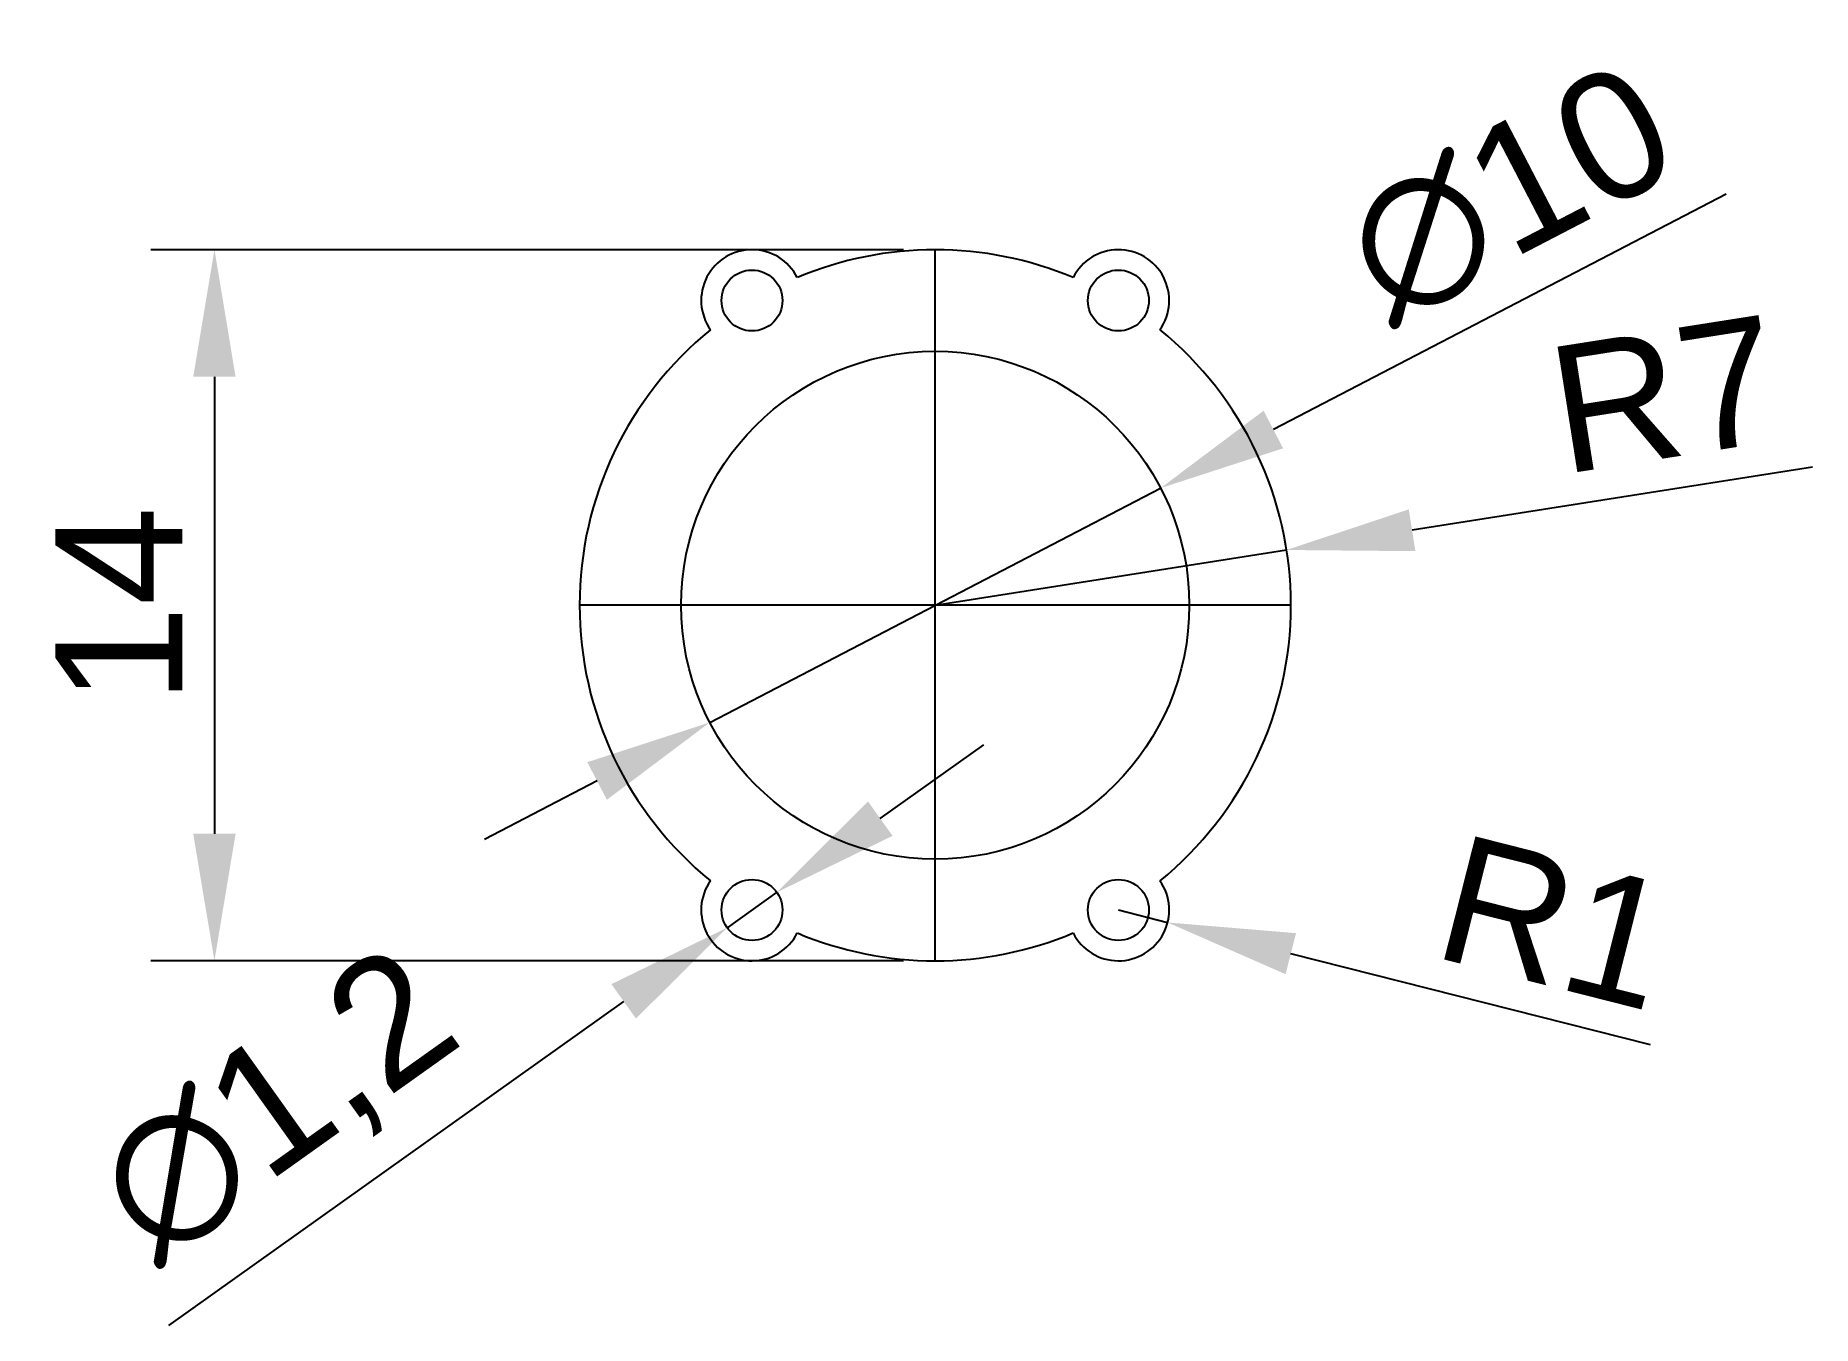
# Model space of a CAD drawing. Header units: millimetres. Extents: x 4398.3 to 4433.3, y 1665.5 to 1690.9.
import ezdxf

# ---------------------------------------------------------------- set-up
doc = ezdxf.new("R2010")
doc.units = ezdxf.units.MM
doc.styles.get("Standard").update_dxf_attribs({"font": 'arial.ttf'})
doc.dimstyles.new('ISO-25', dxfattribs={"dimtxt": 2.5, "dimasz": 2.5, "dimexe": 1.25, "dimexo": 0.625, "dimtad": 1, "dimtxsty": 'Standard', "dimcen": 2.5, "dimadec": 0, "dimazin": 0, "dimtfac": 1, "dimtmove": 0, "dimatfit": 3, "dimfxl": 1, "dimarcsym": 0})

# ---------------------------------------------------------------- blocks, each defined once
blk = doc.blocks.new('*D2')
at = {"color": 0, "lineweight": -2, "transparency": 16777216}
for p, q in [((4431.614, 1687.804), (4422.704, 1683.171)), ((4411.613, 1677.404), (4420.486, 1682.018)), ((4409.395, 1676.251), (4407.177, 1675.098))]:
    blk.add_line(p, q, dxfattribs=at)
at = {"color": 0, "transparency": 16777216}
for points in [[(4422.512, 1683.541), (4422.896, 1682.801), (4420.486, 1682.018)], [(4409.203, 1676.621), (4409.588, 1675.881), (4411.613, 1677.404)]]:
    blk.add_solid(points, dxfattribs=at)
at = {"layer": 'Defpoints', "color": 0, "transparency": 16777216}
for p in [(4420.486, 1682.018), (4411.613, 1677.404)]:
    blk.add_point(p, dxfattribs=at)
at = {"color": 0, "transparency": 16777216, "insert": (4427.358, 1687.813), "char_height": 2.5, "attachment_point": 5, "rotation": 27.4733}
blk.add_mtext('∅10', dxfattribs=at)
blk = doc.blocks.new('*D3')
at = {"color": 0, "lineweight": -2, "transparency": 16777216}
for p, q in [((4433.314, 1682.428), (4425.434, 1681.188)), ((4416.05, 1679.711), (4422.964, 1680.799))]:
    blk.add_line(p, q, dxfattribs=at)
at = {"color": 0, "transparency": 16777216}
blk.add_solid([(4425.369, 1681.599), (4425.499, 1680.776), (4422.964, 1680.799)], dxfattribs=at)
at = {"layer": 'Defpoints', "color": 0, "transparency": 16777216}
for p in [(4422.964, 1680.799), (4416.05, 1679.711)]:
    blk.add_point(p, dxfattribs=at)
at = {"color": 0, "transparency": 16777216, "insert": (4430.414, 1683.87), "char_height": 2.5, "attachment_point": 5, "rotation": 8.9439}
blk.add_mtext('R7', dxfattribs=at)
blk = doc.blocks.new('*D4')
at = {"color": 0, "lineweight": -2, "transparency": 16777216}
for p, q in [((4415.425, 1686.711), (4400.615, 1686.711)), ((4401.865, 1684.211), (4401.865, 1675.211)), ((4415.425, 1672.711), (4400.615, 1672.711))]:
    blk.add_line(p, q, dxfattribs=at)
at = {"color": 0, "transparency": 16777216}
for points in [[(4401.448, 1684.211), (4402.281, 1684.211), (4401.865, 1686.711)], [(4401.448, 1675.211), (4402.281, 1675.211), (4401.865, 1672.711)]]:
    blk.add_solid(points, dxfattribs=at)
at = {"layer": 'Defpoints', "color": 0, "transparency": 16777216}
for p in [(4416.05, 1686.711), (4401.865, 1672.711), (4416.05, 1672.711)]:
    blk.add_point(p, dxfattribs=at)
at = {"color": 0, "transparency": 16777216, "insert": (4399.985, 1679.711), "char_height": 2.5, "attachment_point": 5, "rotation": 90}
blk.add_mtext('14', dxfattribs=at)
blk = doc.blocks.new('*D5')
at = {"color": 0, "lineweight": -2, "transparency": 16777216}
for p, q in [((4414.969, 1675.51), (4417.005, 1676.961)), ((4412.933, 1674.059), (4411.955, 1673.363)), ((4400.965, 1665.53), (4409.919, 1671.912))]:
    blk.add_line(p, q, dxfattribs=at)
at = {"color": 0, "transparency": 16777216}
for points in [[(4414.727, 1675.849), (4415.21, 1675.171), (4412.933, 1674.059)], [(4409.678, 1672.251), (4410.161, 1671.572), (4411.955, 1673.363)]]:
    blk.add_solid(points, dxfattribs=at)
at = {"layer": 'Defpoints', "color": 0, "transparency": 16777216}
for p in [(4412.933, 1674.059), (4411.955, 1673.363)]:
    blk.add_point(p, dxfattribs=at)
at = {"color": 0, "transparency": 16777216, "insert": (4403.166, 1669.762), "char_height": 2.5, "attachment_point": 5, "rotation": 35.4742}
blk.add_mtext('∅1,2', dxfattribs=at)
blk = doc.blocks.new('*D6')
at = {"color": 0, "lineweight": -2, "transparency": 16777216}
for p, q in [((4419.655, 1673.711), (4420.624, 1673.465)), ((4430.123, 1671.058), (4423.048, 1672.851))]:
    blk.add_line(p, q, dxfattribs=at)
at = {"color": 0, "transparency": 16777216}
blk.add_solid([(4423.15, 1673.255), (4422.945, 1672.447), (4420.624, 1673.465)], dxfattribs=at)
at = {"layer": 'Defpoints', "color": 0, "transparency": 16777216}
for p in [(4419.655, 1673.711), (4420.624, 1673.465)]:
    blk.add_point(p, dxfattribs=at)
at = {"color": 0, "transparency": 16777216, "insert": (4428.259, 1673.47), "char_height": 2.5, "attachment_point": 5, "rotation": 345.7777}
blk.add_mtext('R1', dxfattribs=at)

msp = doc.modelspace()

# ---------------------------------------------------------------- linework, layer by layer
for p, q in [((4416.05, 1672.711), (4416.05, 1686.711)), ((4423.05, 1679.711), (4409.05, 1679.711))]:
    msp.add_line(p, q)
for centre, radius in [((4412.444, 1685.711), 0.6), ((4419.655, 1685.711), 0.6), ((4416.05, 1679.711), 5), ((4412.444, 1673.711), 0.6), ((4419.655, 1673.711), 0.6)]:
    msp.add_circle(centre, radius)
for centre, radius, start, end in [((4412.444, 1685.711), 1, 26.9067, 215.0988), ((4416.05, 1679.711), 7, 67.1894, 112.8106), ((4419.655, 1685.711), 1, 324.9012, 153.0933), ((4416.05, 1679.711), 7, 129.1948, 230.8052), ((4416.05, 1679.711), 7, 309.1948, 50.8052), ((4412.444, 1673.711), 1, 144.9012, 333.0933), ((4419.655, 1673.711), 1, 206.9067, 35.0988), ((4416.05, 1679.711), 7, 247.1894, 292.8106)]:
    msp.add_arc(centre, radius, start, end)

# ---------------------------------------------------------------- dimensions: what is measured, and where the dimension line sits
dim = msp.add_diameter_dim_2p(p1=(4411.613, 1677.404), p2=(4420.486, 1682.018), dimstyle='ISO-25')
dim.commit()
dim.dimension.update_dxf_attribs({"geometry": '*D2', "text_midpoint": (4428.268, 1686.064), "dimtype": 163})
dim = msp.add_linear_dim(base=(4401.865, 1672.711), p1=(4416.05, 1686.711), p2=(4416.05, 1672.711), angle=90, dimstyle='ISO-25')
dim.commit()
dim.dimension.update_dxf_attribs({"geometry": '*D4', "text_midpoint": (4399.985, 1679.711)})
dim = msp.add_radius_dim(center=(4416.05, 1679.711), mpoint=(4422.964, 1680.799), dimstyle='ISO-25')
dim.commit()
dim.dimension.update_dxf_attribs({"geometry": '*D3', "text_midpoint": (4430.705, 1682.017), "dimtype": 164})
dim = msp.add_diameter_dim_2p(p1=(4412.933, 1674.059), p2=(4411.955, 1673.363), dimstyle='ISO-25')
dim.commit()
dim.dimension.update_dxf_attribs({"geometry": '*D5', "text_midpoint": (4404.424, 1667.996)})
dim = msp.add_radius_dim(center=(4419.655, 1673.711), mpoint=(4420.624, 1673.465), dimstyle='ISO-25')
dim.commit()
dim.dimension.update_dxf_attribs({"geometry": '*D6', "text_midpoint": (4428.259, 1673.47)})

doc.saveas('drawing.dxf')
